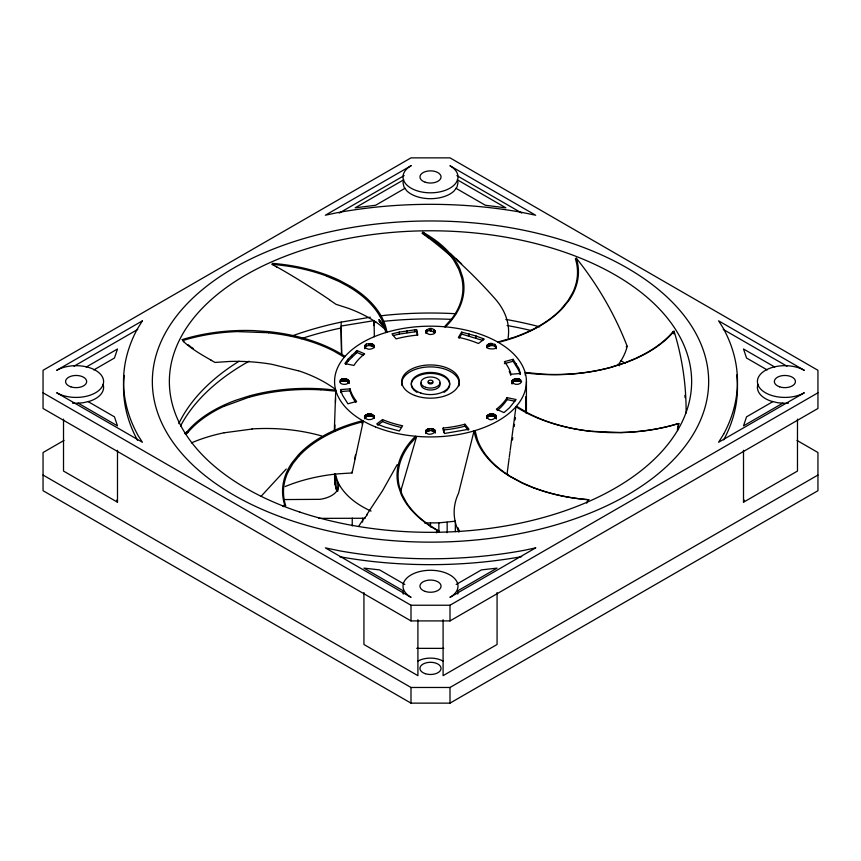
<?xml version="1.0" encoding="UTF-8"?>
<svg xmlns="http://www.w3.org/2000/svg" width="861" height="861" viewBox="0 0 861 861"><rect width="100%" height="100%" fill="white"/><g stroke="black" fill="none" stroke-linecap="round" stroke-linejoin="round"><path stroke-width="1.29" d="M334.789 431.135L334.94 425M335.467 402.496L335.564 398.395M184.577 433.449A272.173 44.094 -6.4 0 1 186.945 431.856A133.186 76.898 0 0 1 235.817 400.257L248.807 396.082A133.186 76.898 0 0 1 335.758 390.216L334.316 430.952M336.942 491.427L334.951 484.28L334.951 474.626M364.644 348.264C365.86 344.938 370.8 344.787 373.394 346.671C375.568 348.35 373.104 342.721 370.704 343.625C360.221 343.13 365.613 351.331 371.866 348.716A4.811 2.777 0 0 0 373.394 347.898L373.975 345.358M512.489 440.003L512.769 437.775M514.211 426.593L514.491 424.355M515.072 419.877L515.352 417.65M509.174 457.998L507.107 473.615A125.437 72.421 0 0 0 508.431 475.552M509.314 456.89L510.056 451.315M510.207 450.195L515.965 406.693L516.804 406.467L527.201 412.58M677.381 429.521L678.759 423.504A272.173 251.121 -56.4 0 1 677.575 430.608M354.614 459.214L355.507 454.942M362.007 423.924L362.675 420.706A133.186 76.898 0 0 0 298.304 454.974L292.03 462.744A133.186 76.898 0 0 0 284.679 504.901L282.58 506.107M362.675 420.706L363.181 421.556L352.074 472.947L337.781 473.862A124.178 71.162 -0.5 0 0 285.206 486.54M403.475 180.81L403.023 182.823L403.96 186.934L406.704 190.755A27.477 15.864 0 0 0 454.296 190.755L457.04 186.934L457.977 182.823L457.525 180.81M364.72 416.315C364.235 421.298 376.494 420.383 373.62 415.4A4.811 2.777 0 0 0 372.221 414.518C369.014 412.925 363.073 414.916 364.644 418.747C365.398 415.669 369.756 415.551 372.221 416.476A4.811 2.777 0 0 1 373.62 417.359L374.104 418.037L373.975 415.841M425.764 331.227L426.561 333.304L429.252 334.391A4.811 2.777 0 0 0 431.339 334.445C438.981 334.1 433.029 325.275 427.411 329.58C425.377 329.935 424.979 334.714 426.819 331.883C429.714 327.6 436.893 335.586 435.149 330.99M425.764 430.909C426.281 438.475 441.725 431.07 431.748 428.713A4.811 2.777 0 0 0 429.661 428.66L426.141 430.22L425.711 433.105M511.251 476.972A132.045 76.93 -0.3 0 1 477.392 439.53L475.197 431.049L474.045 430.898L458.547 493.245A125.437 72.421 0 0 0 458.945 532.087M436.775 532.787L438.809 531.065L438.109 530.828A133.186 76.898 0 0 1 401.14 494.225L398.299 485.808A133.186 76.898 0 0 1 415.497 436.247L416.52 436.807L400.752 491.018M425.764 432.868L427.099 431.383L429.661 430.618A4.811 2.777 0 0 1 431.748 430.672C433.879 430.156 436.247 434.999 435.149 430.672M486.895 345.595L487.38 347.693A4.811 2.777 0 0 0 488.779 348.587C505.385 351.342 488.327 336.199 486.809 347.779M486.895 416.078C489.156 426.077 504.783 412.204 489.134 414.389A4.811 2.777 0 0 0 487.606 415.206L486.809 418.274M797.48 419.135L797.48 471.053L743.506 502.221L744.313 500.112M525.275 375.17L525.436 372.469L540.041 373.889M486.895 347.553C488.962 344.508 495.053 344.777 496.356 348.264M486.895 418.037L487.606 417.154A4.811 2.777 0 0 1 489.134 416.347L493.945 416.347L495.71 417.359L496.334 418.995L496.28 416.315M512.177 380.831C514.265 377.807 520.668 377.914 521.615 381.789C519.969 385.201 513.92 385.254 512.091 382.036A4.811 2.777 0 0 1 512.177 380.831L512.091 383.995M520.507 379.766C521.357 383.349 513.899 378.42 512.177 382.79A4.811 2.777 0 0 0 512.015 383.511M397.179 464.628L382.618 490.609L366.689 514.792M288.263 471.591L292.955 463.509L299.208 455.76M461.668 332.12L458.386 337.329A81.515 47.064 0 0 1 477.252 343.001L478.436 343.517L484.28 339.126L476.058 335.994L461.668 332.12L461.668 334.079L459.042 338.244M586.847 502.878L588.633 499.735A133.186 76.898 0 0 1 521.465 482.677L510.595 476.822A133.186 76.898 0 0 1 474.045 430.898M347.919 359.317L344.874 363.557L353.903 365.451A81.515 47.064 0 0 1 363.729 354.56L364.633 353.871L357.024 350.502L347.919 359.317L347.919 361.276L345.638 364.461M340.493 379.766C336.985 384.415 346.886 386.062 348.823 382.273A4.811 2.777 0 0 0 348.909 381.068C347.5 377.979 339.88 377.559 340.493 381.724C343.001 380.218 347.349 380.185 348.909 383.027A4.811 2.777 0 0 1 348.985 383.511M425.947 234.526A272.173 135.694 53.7 0 0 422.891 232.276L422.191 233.245L428.272 237.787M561.792 308.346L568.045 300.672L572.737 292.611A131.981 76.091 0.2 0 0 575.417 258.86L576.321 258.203A272.173 222.224 60 0 1 627.195 346.305A125.437 72.421 0 0 1 617.843 365.301M416.52 436.807L409.718 444.427A132.045 76.554 -0.5 0 0 399.289 486.239L402.119 494.634L406.532 502.77A131.981 76.457 -0.1 0 0 438.906 531.011M286.261 469.008L261.109 496.27M451.282 319.227L444.48 326.782L445.503 326.857A133.186 76.898 0 0 0 462.701 277.296L459.86 268.869A133.186 76.898 0 0 0 422.891 232.276M347.919 361.276L357.024 352.461L357.024 350.502M382.564 419.576L376.72 423.978L384.942 427.11L399.332 430.984L402.614 425.775A81.515 47.064 0 0 1 383.748 420.103L382.564 419.576L382.564 421.535L377.699 425.205M185.384 434.331L187.763 432.728L186.945 431.856M283.527 506.655L285.615 505.45A131.981 76.306 -0.2 0 1 288.209 471.591M74.057 366.173L137.782 329.386M339.234 213.076L404.121 175.612M403.712 179.798L355.141 207.835L375.633 205.252L404.961 188.322M86.251 367.034L117.494 348.996L114.448 358.025L93.806 369.939M64.005 440.423L43.05 452.531L43.05 490.705L410.998 703.136L450.002 703.136L817.95 490.705L817.95 452.531L796.995 440.423M456.19 584.468L481.428 569.896L497.066 568.131L457.718 590.85L457.977 592.024A27.477 15.864 0 0 1 457.751 594.101M772.93 401.592L746.552 416.832L743.506 425.861L782.853 403.142M43.05 392.81L410.998 605.24L450.002 605.24L817.95 392.81M450.002 620.91L817.95 408.469L817.95 370.295L450.002 157.864L410.998 157.864L43.05 370.295L43.05 408.469L410.998 620.91L450.002 620.91L450.002 605.24M43.05 475.046L410.998 687.476L450.002 687.476L817.95 475.046M626.205 346.746L627.195 346.305M224.312 406.231L249.238 397.125M636.688 357.972L624.666 362.89L611.762 366.98M636.591 357.907A131.981 76.285 0.2 0 0 673.162 331.55L674.055 331.248A272.173 266.318 32.4 0 1 686.088 413.054M349.953 425.42L363.181 421.556M511.047 338.233L497.819 342.032L498.325 342.398A133.186 76.898 0 0 0 562.696 308.13L568.97 300.349A133.186 76.898 0 0 0 576.321 258.203M513.081 359.317L504.385 361.663A81.515 47.064 0 0 1 510.777 373.383L510.971 374.234L520.485 373.513L518.516 367.938L513.081 359.317L513.081 361.276L518.516 369.896L520.238 374.374L520.238 372.415M504.385 363.622L513.081 361.276M399.332 332.12L391.992 333.874L396.049 338.9A81.515 47.064 0 0 1 416.347 335.198L417.822 335.09L416.573 329.602L399.332 332.12L399.332 334.079L393.219 335.542M291.395 336.188A261.141 150.772 0 0 1 341.182 322.111L370.327 317.203M399.332 334.079L416.573 331.56L417.316 334.854M224.194 432.771L252.079 429.047M380.207 315.944L385.158 315.309A261.141 150.772 0 0 1 455.932 313.738M374.352 336.737L374.029 320.647L341.182 326.028L341.774 355.507M376.505 322.294L374.029 322.606L374.029 320.647M382.682 321.497L385.158 321.185A261.141 150.772 0 0 1 451.928 319.399M424.527 522.928L438.862 522.864L455.329 521.196L455.329 531.635M350.029 388.871L340.515 389.592L342.484 395.167L347.919 403.787L356.615 401.441A81.515 47.064 0 0 1 350.223 389.721L350.029 388.871L350.223 391.68A81.515 47.064 0 0 0 355.884 402.464M350.029 390.829L340.515 391.551L340.762 392.648L340.762 390.69M443.178 428.014L444.653 427.895A81.515 47.064 0 0 0 464.951 424.204L469.008 429.23L444.427 433.503L443.178 428.014L443.684 432.168M443.178 429.973L444.653 429.854A81.515 47.064 0 0 0 464.951 426.163L468.201 430.177M443.792 648.376L416.713 648.355M283.807 499.574L319.818 499.337A24.291 14.024 0 0 0 337.846 482.031L335.22 473.722M318.818 518.365L365.193 518.257M239.121 331.657L268.514 332.733M621.879 432.556L592.486 431.372M320.959 389.764L335.564 391.12M507.097 397.653L516.126 399.547L509.411 407.856L503.976 412.602L496.366 409.223L497.271 408.544A81.515 47.064 0 0 0 507.097 397.653L507.097 399.601A81.515 47.064 0 0 1 497.271 410.503M507.097 399.601L514.835 401.226M461.668 334.079L482.763 340.418L482.763 338.459M298.132 370.747L271.828 364.3A123.941 70.968 0.1 0 0 229.317 361.48L215.035 362.438L211.042 360.264M327.04 276.349L338.879 281.407L349.652 287.187M533.96 487.864L522.121 482.773L511.348 476.919M357.024 352.461L363.546 355.356M382.564 421.535L383.748 422.062A81.515 47.064 0 0 0 401.506 427.497M371.059 511.1C357.541 504.966 344.497 495.699 337.846 482.031L337.846 491.168M276.79 267.039L272.173 264.499L272.367 263.369A133.186 76.898 0 0 1 339.535 280.428L350.405 286.272A133.186 76.898 0 0 1 386.955 332.206L385.803 332.55L383.575 324.134A132.045 75.542 0.3 0 0 349.566 287.23M456.879 175.612L521.766 213.076M723.218 329.386L786.943 366.173M457.288 179.798L505.859 207.835L485.367 205.252L456.039 188.322M774.749 367.034L743.506 348.996L746.552 358.025L767.194 369.939M88.07 401.592L114.448 416.832L117.494 425.861L78.147 403.142M404.81 584.468L379.572 569.896L363.934 568.131L403.282 590.85L403.023 592.024A27.477 15.864 0 0 0 403.249 594.101M117.494 450.292L117.494 502.221L63.52 471.053L63.52 419.135M284.679 504.901L285.615 505.45M330.043 300.252L335.984 304.299L348.533 308.367A123.941 71.14 0.3 0 1 380.067 325.071L385.104 329.343M455.964 258.569L461.636 263.94M450.271 253.338L458.03 260.743M184.017 342.108L182.241 339.6A133.186 76.898 0 0 1 253.952 330.613L268.707 331.646A133.186 76.898 0 0 1 345.035 356.411L344.196 357.121L333.799 351.073A132.045 75.434 -0.1 0 0 268.481 332.83M382.908 325.544L379.044 321.067L385.007 328.063M382.338 323.994L378.926 319.528L384.964 327.654M454.468 261.432L458.881 269.547L461.679 277.866A132.045 75.908 0.5 0 1 451.336 319.237M116.687 500.112L117.494 502.221M673.237 331.571L673.915 333.885M351.923 472.054L352.074 472.947M373.846 322.907L373.9 325.587M340.978 327.524L341.516 354.215M525.651 396.813L525.92 412.774M743.506 450.292L743.506 502.221M526.415 381.552L526.415 413.355M520.227 379.583L520.227 381.541M519.915 379.421L519.915 381.38M519.581 379.281L519.581 381.229M519.237 379.141L519.237 381.1M518.86 379.034L518.86 380.992M518.516 367.938L518.516 369.896M518.473 378.937L518.473 380.896M518.074 378.872L518.074 380.831M517.665 378.818L517.665 380.777M517.246 378.786L517.246 380.745M516.826 378.775L516.826 380.734M516.406 378.786L516.406 380.745M516.126 363.557L516.126 365.516M515.987 378.818L515.987 380.777M515.578 378.872L515.578 380.831M515.179 378.937L515.179 380.896M514.792 379.034L514.792 380.992M514.426 379.141L514.426 381.1M514.071 379.281L514.071 381.229M513.737 379.421L513.737 381.38M513.425 379.583L513.425 381.541M513.145 379.766L513.145 381.724M512.887 379.959L512.887 381.918M512.661 380.164L512.661 382.123M512.467 380.379L512.467 382.338M512.306 380.605L512.306 382.564M497.066 592.572L497.066 644.491L443.092 675.659L443.092 619.737M496.334 346.068L496.28 348.748M496.184 416.078L496.184 418.037M496.065 415.841L496.065 417.8M495.904 415.615L495.904 417.574M495.71 415.4L495.71 417.359M495.484 415.206L495.484 417.154M495.226 344.529L495.226 346.477M495.226 415.013L495.226 416.972M494.935 344.357L494.935 346.316M494.946 414.83L494.946 416.789M494.634 344.185L494.634 346.144M494.634 414.668L494.634 416.627M494.3 414.518L494.3 416.476M493.945 414.389L493.945 416.347M493.579 414.281L493.579 416.24M493.192 414.184L493.192 416.143M492.783 414.109L492.783 416.067M492.374 414.055L492.374 416.014M491.965 343.539L491.965 345.498M491.965 414.023L491.965 415.981M491.545 343.528L491.545 345.487M491.545 414.012L491.545 415.971M491.125 343.539L491.125 345.498M491.125 414.023L491.125 415.981M490.705 343.571L490.705 345.53M490.705 414.055L490.705 416.014M490.296 343.625L490.296 345.584M490.296 414.109L490.296 416.067M489.898 343.7L489.898 345.659M489.898 414.184L489.898 416.143M489.511 343.797L489.511 345.745M489.511 414.281L489.511 416.24M489.134 343.905L489.134 345.864M489.134 414.389L489.134 416.347M488.779 344.034L488.779 345.993M488.456 344.185L488.456 346.144M488.144 344.346L488.144 346.305M487.853 344.529L487.853 346.477M487.606 344.712L487.606 346.671M487.606 415.206L487.606 417.154M487.38 344.917L487.38 346.875M487.38 415.4L487.38 417.359M487.186 345.132L487.186 347.091M487.186 415.615L487.186 417.574M487.025 345.358L487.025 347.317M487.025 415.841L487.025 417.8M476.058 335.994L476.058 337.953M469.008 333.874L469.008 335.833M464.951 424.204L464.951 426.163M450.002 687.476L450.002 703.136M447.16 522.24L447.16 532.679M438.862 522.864L438.862 532.001M435.289 431.146L435.289 433.105M435.02 330.764L435.02 332.723M435.02 430.446L435.02 432.405M434.859 330.538L434.859 332.497M434.859 430.22L434.859 432.179M434.665 330.323L434.665 332.281M434.665 430.005L434.665 431.964M434.439 330.118L434.439 332.077M434.439 429.8L434.439 431.759M434.181 329.924L434.181 331.883M434.181 429.607L434.181 431.565M433.901 329.752L433.901 331.7M433.901 429.424L433.901 431.383M433.589 329.58L433.589 331.539M433.589 429.262L433.589 431.221M433.255 429.122L433.255 431.07M432.9 428.982L432.9 430.941M432.534 428.875L432.534 430.834M432.147 428.778L432.147 430.737M431.748 428.713L431.748 430.672M430.92 328.945L430.92 330.904M430.5 328.945L430.5 330.904M430.5 523.079L430.5 526.997M430.08 328.945L430.08 330.904M429.661 428.66L429.661 430.618M429.252 428.713L429.252 430.672M428.853 428.778L428.853 430.737M428.466 428.875L428.466 430.834M428.1 428.982L428.1 430.941M427.745 429.122L427.745 431.07M427.411 329.58L427.411 331.539M427.411 429.262L427.411 431.221M427.099 329.752L427.099 331.7M427.099 429.424L427.099 431.383M426.819 329.924L426.819 331.883M426.819 429.607L426.819 431.565M426.561 330.118L426.561 332.077M426.561 429.8L426.561 431.759M426.335 330.323L426.335 332.281M426.335 430.005L426.335 431.964M426.141 330.538L426.141 332.497M426.141 430.22L426.141 432.179M425.98 330.764L425.98 332.723M425.98 430.446L425.98 432.405M425.851 330.99L425.851 332.949M425.851 430.672L425.851 432.631M417.908 619.737L417.908 675.659L363.934 644.491L363.934 592.572M416.573 329.602L416.573 331.56M414.679 329.741L414.679 331.7M410.998 605.24L410.998 620.91M410.998 687.476L410.998 703.136M406.919 330.742L406.919 332.69M374.191 345.831L374.191 347.779M374.191 416.315L374.191 418.274M373.814 345.132L373.814 347.091M373.814 415.615L373.814 417.574M373.62 344.917L373.62 346.875M373.62 415.4L373.62 417.359M373.394 344.712L373.394 346.671M373.147 344.529L373.147 346.477M372.856 344.346L372.856 346.305M372.544 344.185L372.544 346.144M372.221 344.034L372.221 345.993M372.221 414.518L372.221 416.476M371.866 343.905L371.866 345.864M371.866 414.389L371.866 416.347M371.489 343.797L371.489 345.745M371.489 414.281L371.489 416.24M371.102 343.7L371.102 345.659M371.102 414.184L371.102 416.143M370.704 343.625L370.704 345.584M370.704 414.109L370.704 416.067M370.295 343.571L370.295 345.53M370.295 414.055L370.295 416.014M369.875 343.539L369.875 345.498M369.875 414.023L369.875 415.981M369.455 343.528L369.455 345.487M369.455 414.012L369.455 415.971M369.035 343.539L369.035 345.498M369.035 414.023L369.035 415.981M368.626 414.055L368.626 416.014M368.217 414.109L368.217 416.067M367.808 414.184L367.808 416.143M367.421 414.281L367.421 416.24M367.055 414.389L367.055 416.347M366.7 414.518L366.7 416.476M366.366 344.185L366.366 346.144M366.366 414.668L366.366 416.627M366.065 344.357L366.065 346.316M366.054 414.83L366.054 416.789M365.774 344.529L365.774 346.477M365.774 415.013L365.774 416.972M365.516 415.206L365.516 417.154M365.29 415.4L365.29 417.359M365.096 415.615L365.096 417.574M364.935 415.841L364.816 418.037M364.666 346.068L364.72 348.748M362.61 518.204L362.61 522.121M355.862 351.374L355.862 353.333M352.246 518.139L352.246 525.974M351.589 355.249L351.589 357.207M348.909 381.068L348.909 383.027M348.694 380.605L348.823 382.79M348.533 380.379L348.533 382.338M348.339 380.164L348.339 382.123M348.113 379.959L348.113 381.918M347.855 379.766L347.855 381.724M347.575 379.583L347.575 381.541M347.263 379.421L347.263 381.38M346.929 379.281L346.929 381.229M346.574 379.141L346.574 381.1M346.208 379.034L346.208 380.992M345.821 378.937L345.821 380.896M345.422 378.872L345.422 380.831M345.013 378.818L345.013 380.777M344.594 378.786L344.594 380.745M344.174 378.775L344.174 380.734M343.754 378.786L343.754 380.745M343.335 378.818L343.335 380.777M342.926 378.872L342.926 380.831M342.527 378.937L342.527 380.896M342.14 379.034L342.14 380.992M341.763 379.141L341.763 381.1M341.419 379.281L341.419 381.229M341.182 322.111L341.182 327.987A261.141 150.772 0 0 0 301.167 338.685M341.085 379.421L341.085 381.38M340.773 379.583L340.773 381.541M336.038 477.317L336.038 489.07M334.951 473.83L334.951 484.28M334.585 474.228L334.585 479.448M180.53 426.034A261.141 150.772 0 0 1 249.098 361.211M507.107 325.523A261.141 150.772 0 0 1 531.054 330.516M617.445 364.386A261.141 150.772 0 0 1 619.694 365.742M417.908 661.119A17.812 10.278 0 0 1 443.092 661.119M178.797 423.612A261.141 150.772 0 0 1 239.067 361.233M505.827 319.42A261.141 150.772 0 0 1 539.643 326.814M620.813 360.555A261.141 150.772 0 0 1 625.215 363.32M736.704 374.965A306.968 177.226 0 0 1 723.714 439.885M521.691 556.647A306.968 177.226 0 0 1 339.632 556.712M137.577 440.412A306.968 177.226 0 0 1 124.242 375.418M788.472 403.152A27.477 15.864 0 0 1 784.888 403.292L777.774 402.754L771.144 401.161A27.477 15.864 0 0 1 757.938 384.329M103.062 384.329A27.477 15.864 0 0 1 89.856 401.161L83.226 402.754L76.112 403.292A27.477 15.864 0 0 1 72.528 403.152M509.238 371.328A81.515 47.064 0 0 1 510.777 375.331M432.674 381.95A2.4 1.388 0 0 1 430.5 383.92A2.4 1.388 0 0 1 428.326 381.95M401.915 385.437A28.779 16.617 0 0 1 430.909 366.894A28.779 16.617 0 0 1 458.978 385.911M439.508 382.596A9.589 5.543 0 0 1 430.5 390.022A9.589 5.543 0 0 1 421.492 382.596M412.473 388.279A19.179 11.075 0 0 1 430.5 373.416A19.179 11.075 0 0 1 448.527 388.279M447.881 389.172A19.179 11.075 0 0 1 446.213 390.84M445.191 391.604A19.179 11.075 0 0 1 444.061 392.315M416.939 392.315A19.179 11.075 0 0 1 415.809 391.604M414.787 390.84A19.179 11.075 0 0 1 413.119 389.172M561.878 308.367A132.045 76.403 0.5 0 1 511.111 338.298M276.456 266.706A270.838 38.906 39.5 0 1 329.752 299.886M272.205 264.392A131.981 75.886 0 0 1 327.126 276.263M588.633 499.735A272.173 182.446 -58.1 0 1 586.664 502.824M459.44 531.248A124.178 72.238 -0.5 0 1 458.009 527.782M588.849 499.703A131.981 76.511 0 0 1 534.057 487.778M678.759 423.504A133.186 76.898 0 0 1 607.048 432.491L592.293 431.447A133.186 76.898 0 0 1 515.965 406.693M592.454 431.469A132.045 77.027 0.1 0 1 527.126 412.634M678.285 423.526A131.981 76.446 0.1 0 1 621.868 432.437M252.058 428.939A124.178 70.817 -0.2 0 1 321.648 435.957M191.454 442.866A123.941 71.022 -0.2 0 1 224.194 432.76M249.313 397.212A132.045 75.639 -0.3 0 1 320.938 389.861M187.687 432.706A131.981 76.112 -0.2 0 1 224.215 406.166M457.18 260.345A272.173 135.694 53.7 0 1 493.945 297.508A125.437 72.421 0 0 1 508.119 337.813M422.288 233.18A131.981 75.94 0.1 0 1 454.533 261.421M428.283 237.647A270.838 134.413 53.7 0 1 452.423 257.525M674.055 331.248A133.186 76.898 0 0 1 625.183 362.847L612.193 367.012A133.186 76.898 0 0 1 525.242 372.888M684.925 395.242A270.838 264.984 33.1 0 1 685.065 397.631M611.827 367.066A132.045 76.833 0.3 0 1 540.03 373.975M193.402 348.608A272.173 28.897 18.8 0 1 191.68 347.424M190.862 346.843A272.173 28.897 18.8 0 1 187.859 344.604M183.641 341.01A272.173 28.897 18.8 0 1 182.241 339.6M211.602 360.415A270.838 29.285 18.7 0 1 184.276 342.194M298.218 370.66A124.178 70.806 0.2 0 1 335.166 389.161M182.554 340.612A131.981 75.951 -0.1 0 1 239.121 331.539M438.109 530.828A272.173 86.531 -47.4 0 1 436.075 532.561M358.693 526.458A125.437 72.421 0 0 1 367.216 514.975M299.273 455.781A132.045 76.059 -0.5 0 1 350.029 425.495M142.409 320.841L137.286 329.085A306.968 177.226 0 0 0 138.19 435.666L142.42 442.274L56.686 392.767A27.477 15.864 0 0 0 95.549 392.767A27.477 15.864 0 0 0 95.549 370.327A27.477 15.864 0 0 0 56.686 370.327L142.409 320.841M723.714 434.019L718.591 442.263L804.314 392.767A27.477 15.864 0 0 1 765.451 392.767A27.477 15.864 0 0 1 765.451 370.327A27.477 15.864 0 0 1 804.314 370.327L718.58 320.83L722.809 327.428A306.968 177.226 0 0 1 723.714 434.019M411.063 165.732L325.329 215.228L336.759 212.785A306.968 177.226 0 0 1 521.368 212.269L535.66 215.228L449.937 165.732A27.477 15.864 0 0 1 449.937 188.172A27.477 15.864 0 0 1 411.063 188.172A27.477 15.864 0 0 1 411.063 165.732M535.671 547.876L449.937 597.373A27.477 15.864 0 0 0 449.937 574.933A27.477 15.864 0 0 0 411.063 574.933A27.477 15.864 0 0 0 411.063 597.373L325.34 547.876L339.632 550.836A306.968 177.226 0 0 0 524.241 550.308L535.671 547.876M425.226 182.22A10.547 6.092 0 0 0 441.047 176.946A10.547 6.092 0 0 0 425.226 171.673A10.547 6.092 0 0 0 425.226 182.22M779.614 386.826A10.547 6.092 0 0 0 795.435 381.552A10.547 6.092 0 0 0 779.614 376.279A10.547 6.092 0 0 0 779.614 386.826M425.226 591.432A10.547 6.092 0 0 0 441.047 586.158A10.547 6.092 0 0 0 425.226 580.874A10.547 6.092 0 0 0 425.226 591.432M70.839 386.826A10.547 6.092 0 0 0 86.67 381.552A10.547 6.092 0 0 0 70.839 376.279A10.547 6.092 0 0 0 70.839 386.826M282.193 517.418A278.168 160.598 0 0 0 708.452 387.773A278.168 160.598 0 0 0 300.855 239.466A278.168 160.598 0 0 0 282.193 517.418M425.226 673.668A10.547 6.092 0 0 0 441.047 668.384A10.547 6.092 0 0 0 425.226 663.11A10.547 6.092 0 0 0 425.226 673.668M299.929 512.123A261.141 150.772 0 0 0 691.641 381.552A261.141 150.772 0 0 0 299.929 250.981A261.141 150.772 0 0 0 299.929 512.123M429.122 382.682A2.4 1.388 0 0 0 432.889 381.671A2.4 1.388 0 0 0 429.488 380.293A2.4 1.388 0 0 0 429.122 382.682M414.69 395.436A28.779 16.617 0 0 0 459.225 382.51A28.779 16.617 0 0 0 417.574 366.711A28.779 16.617 0 0 0 414.69 395.436M425.7 387.321A9.589 5.543 0 0 0 440.089 382.532A9.589 5.543 0 0 0 425.7 377.731A9.589 5.543 0 0 0 425.7 387.321M420.911 393.1A19.179 11.075 0 0 0 449.679 383.511A19.179 11.075 0 0 0 420.911 373.922A19.179 11.075 0 0 0 420.911 393.1M375.482 426.916A95.915 55.373 0 0 0 526.049 386.374A95.915 55.373 0 0 0 389.958 331.367A95.915 55.373 0 0 0 375.482 426.916"/></g></svg>
